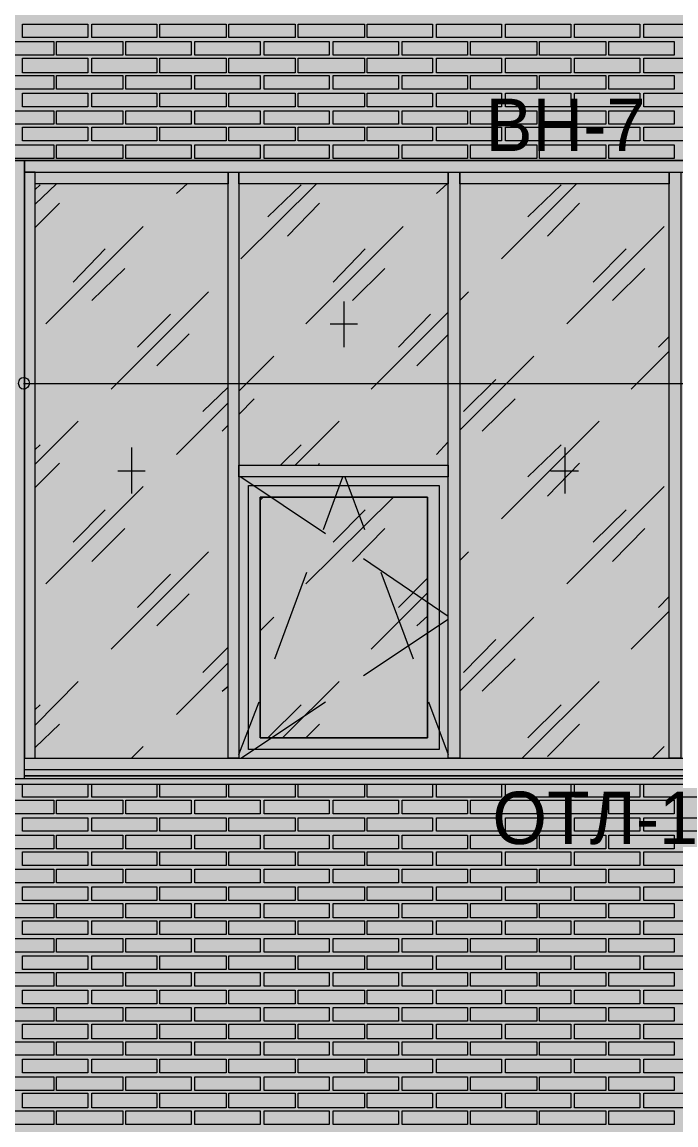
# Model space of a CAD drawing. Header units: millimetres. Extents: x -28928 to 100580, y -22867 to 36490.
# Drawn here: x 35031 to 37872, y 19599 to 24390 of the extents above; entities that cross this region are included whole.
import ezdxf

# ---------------------------------------------------------------- set-up
doc = ezdxf.new("R2010")
doc.units = ezdxf.units.MM
doc.layers.add('PDF _Геометрия', color=7, linetype='Continuous', true_color=0x8f8e8d)
doc.layers.add('PDF _Сплошная заливка', color=7, linetype='Continuous', true_color=0xffffff)
doc.layers.add('PDF _Текст', color=7, linetype='Continuous')

msp = doc.modelspace()

# ---------------------------------------------------------------- hatches: boundary and pattern name
at = {"layer": 'PDF _Сплошная заливка', "true_color": 0xdcd6cf, "transparency": 33554559}
msp.add_hatch(color=254, dxfattribs=at).paths.add_polyline_path([(19133.7, 30089.1), (19133.7, 16343.4), (52641.4, 16343.4), (52641.4, 30089.1)])

# ---------------------------------------------------------------- linework, layer by layer
at = {"layer": 'PDF _Геометрия', "lineweight": 9}
for points in [[(35316.4, 24381.8), (35316.4, 24322.6), (35033, 24322.6), (35033, 24381.8)], [(35616.8, 24381.8), (35616.8, 24322.6), (35333.4, 24322.6), (35333.4, 24381.8)], [(35917.2, 24381.8), (35917.2, 24322.6), (35629.5, 24322.6), (35629.5, 24381.8)], [(36217.6, 24381.8), (36217.6, 24322.6), (35929.9, 24322.6), (35929.9, 24381.8)], [(36518, 24381.8), (36518, 24322.6), (36230.3, 24322.6), (36230.3, 24381.8)], [(36814.1, 24381.8), (36814.1, 24322.6), (36530.7, 24322.6), (36530.7, 24381.8)], [(37114.5, 24381.8), (37114.5, 24322.6), (36831.1, 24322.6), (36831.1, 24381.8)], [(37414.9, 24381.8), (37414.9, 24322.6), (37131.4, 24322.6), (37131.4, 24381.8)], [(37715.3, 24381.8), (37715.3, 24322.6), (37431.8, 24322.6), (37431.8, 24381.8)], [(38015.7, 24381.8), (38015.7, 24322.6), (37732.2, 24322.6), (37732.2, 24381.8)], [(35168.4, 24246.4), (35024.5, 24246.4), (34880.7, 24246.4), (34880.7, 24305.7), (35024.5, 24305.7), (35168.4, 24305.7)], [(35468.7, 24246.4), (35324.9, 24246.4), (35181.1, 24246.4), (35181.1, 24305.7), (35324.9, 24305.7), (35468.7, 24305.7)], [(35764.9, 24246.4), (35625.3, 24246.4), (35481.4, 24246.4), (35481.4, 24305.7), (35625.3, 24305.7), (35764.9, 24305.7)], [(36065.3, 24246.4), (35925.7, 24246.4), (35781.8, 24246.4), (35781.8, 24305.7), (35925.7, 24305.7), (36065.3, 24305.7)], [(36365.7, 24246.4), (36221.8, 24246.4), (36082.2, 24246.4), (36082.2, 24305.7), (36221.8, 24305.7), (36365.7, 24305.7)], [(36666.1, 24246.4), (36522.2, 24246.4), (36382.6, 24246.4), (36382.6, 24305.7), (36522.2, 24305.7), (36666.1, 24305.7)], [(36966.4, 24246.4), (36822.6, 24246.4), (36683, 24246.4), (36683, 24305.7), (36822.6, 24305.7), (36966.4, 24305.7)], [(37266.8, 24246.4), (37123, 24246.4), (36979.1, 24246.4), (36979.1, 24305.7), (37123, 24305.7), (37266.8, 24305.7)], [(37567.2, 24246.4), (37423.4, 24246.4), (37279.5, 24246.4), (37279.5, 24305.7), (37423.4, 24305.7), (37567.2, 24305.7)], [(37863.4, 24246.4), (37723.7, 24246.4), (37579.9, 24246.4), (37579.9, 24305.7), (37723.7, 24305.7), (37863.4, 24305.7)], [(35316.4, 24233.7), (35316.4, 24170.3), (35033, 24170.3), (35033, 24233.7)], [(35616.8, 24233.7), (35616.8, 24170.3), (35333.4, 24170.3), (35333.4, 24233.7)], [(35917.2, 24233.7), (35917.2, 24170.3), (35629.5, 24170.3), (35629.5, 24233.7)], [(36217.6, 24233.7), (36217.6, 24170.3), (35929.9, 24170.3), (35929.9, 24233.7)], [(36518, 24233.7), (36518, 24170.3), (36230.3, 24170.3), (36230.3, 24233.7)], [(36814.1, 24233.7), (36814.1, 24170.3), (36530.7, 24170.3), (36530.7, 24233.7)], [(37114.5, 24233.7), (37114.5, 24170.3), (36831.1, 24170.3), (36831.1, 24233.7)], [(37414.9, 24233.7), (37414.9, 24170.3), (37131.4, 24170.3), (37131.4, 24233.7)], [(37715.3, 24233.7), (37715.3, 24170.3), (37431.8, 24170.3), (37431.8, 24233.7)], [(38015.7, 24233.7), (38015.7, 24170.3), (37732.2, 24170.3), (37732.2, 24233.7)], [(35168.4, 24098.4), (35024.5, 24098.4), (34880.7, 24098.4), (34880.7, 24157.6), (35024.5, 24157.6), (35168.4, 24157.6)], [(35468.7, 24098.4), (35324.9, 24098.4), (35181.1, 24098.4), (35181.1, 24157.6), (35324.9, 24157.6), (35468.7, 24157.6)], [(35764.9, 24098.4), (35625.3, 24098.4), (35481.4, 24098.4), (35481.4, 24157.6), (35625.3, 24157.6), (35764.9, 24157.6)], [(36065.3, 24098.4), (35925.7, 24098.4), (35781.8, 24098.4), (35781.8, 24157.6), (35925.7, 24157.6), (36065.3, 24157.6)], [(36365.7, 24098.4), (36221.8, 24098.4), (36082.2, 24098.4), (36082.2, 24157.6), (36221.8, 24157.6), (36365.7, 24157.6)], [(36666.1, 24098.4), (36522.2, 24098.4), (36382.6, 24098.4), (36382.6, 24157.6), (36522.2, 24157.6), (36666.1, 24157.6)], [(36966.4, 24098.4), (36822.6, 24098.4), (36683, 24098.4), (36683, 24157.6), (36822.6, 24157.6), (36966.4, 24157.6)], [(37266.8, 24098.4), (37123, 24098.4), (36979.1, 24098.4), (36979.1, 24157.6), (37123, 24157.6), (37266.8, 24157.6)], [(37567.2, 24098.4), (37423.4, 24098.4), (37279.5, 24098.4), (37279.5, 24157.6), (37423.4, 24157.6), (37567.2, 24157.6)], [(37863.4, 24098.4), (37723.7, 24098.4), (37579.9, 24098.4), (37579.9, 24157.6), (37723.7, 24157.6), (37863.4, 24157.6)], [(35316.4, 24081.4), (35316.4, 24022.2), (35033, 24022.2), (35033, 24081.4)], [(35616.8, 24081.4), (35616.8, 24022.2), (35333.4, 24022.2), (35333.4, 24081.4)], [(35917.2, 24081.4), (35917.2, 24022.2), (35629.5, 24022.2), (35629.5, 24081.4)], [(36217.6, 24081.4), (36217.6, 24022.2), (35929.9, 24022.2), (35929.9, 24081.4)], [(36518, 24081.4), (36518, 24022.2), (36230.3, 24022.2), (36230.3, 24081.4)], [(36814.1, 24081.4), (36814.1, 24022.2), (36530.7, 24022.2), (36530.7, 24081.4)], [(37114.5, 24081.4), (37114.5, 24022.2), (36831.1, 24022.2), (36831.1, 24081.4)], [(37414.9, 24081.4), (37414.9, 24022.2), (37131.4, 24022.2), (37131.4, 24081.4)], [(37715.3, 24081.4), (37715.3, 24022.2), (37431.8, 24022.2), (37431.8, 24081.4)], [(38015.7, 24081.4), (38015.7, 24022.2), (37732.2, 24022.2), (37732.2, 24081.4)], [(35168.4, 23946), (35024.5, 23946), (34880.7, 23946), (34880.7, 24005.3), (35024.5, 24005.3), (35168.4, 24005.3)], [(35468.7, 23946), (35324.9, 23946), (35181.1, 23946), (35181.1, 24005.3), (35324.9, 24005.3), (35468.7, 24005.3)], [(35764.9, 23946), (35625.3, 23946), (35481.4, 23946), (35481.4, 24005.3), (35625.3, 24005.3), (35764.9, 24005.3)], [(36065.3, 23946), (35925.7, 23946), (35781.8, 23946), (35781.8, 24005.3), (35925.7, 24005.3), (36065.3, 24005.3)], [(36365.7, 23946), (36221.8, 23946), (36082.2, 23946), (36082.2, 24005.3), (36221.8, 24005.3), (36365.7, 24005.3)], [(36666.1, 23946), (36522.2, 23946), (36382.6, 23946), (36382.6, 24005.3), (36522.2, 24005.3), (36666.1, 24005.3)], [(36966.4, 23946), (36822.6, 23946), (36683, 23946), (36683, 24005.3), (36822.6, 24005.3), (36966.4, 24005.3)], [(37266.8, 23946), (37123, 23946), (36979.1, 23946), (36979.1, 24005.3), (37123, 24005.3), (37266.8, 24005.3)], [(37567.2, 23946), (37423.4, 23946), (37279.5, 23946), (37279.5, 24005.3), (37423.4, 24005.3), (37567.2, 24005.3)], [(37863.4, 23946), (37723.7, 23946), (37579.9, 23946), (37579.9, 24005.3), (37723.7, 24005.3), (37863.4, 24005.3)], [(35316.4, 23933.4), (35316.4, 23874.1), (35033, 23874.1), (35033, 23933.4)], [(35616.8, 23933.4), (35616.8, 23874.1), (35333.4, 23874.1), (35333.4, 23933.4)], [(35917.2, 23933.4), (35917.2, 23874.1), (35629.5, 23874.1), (35629.5, 23933.4)], [(36217.6, 23933.4), (36217.6, 23874.1), (35929.9, 23874.1), (35929.9, 23933.4)], [(36518, 23933.4), (36518, 23874.1), (36230.3, 23874.1), (36230.3, 23933.4)], [(36814.1, 23933.4), (36814.1, 23874.1), (36530.7, 23874.1), (36530.7, 23933.4)], [(37114.5, 23933.4), (37114.5, 23874.1), (36831.1, 23874.1), (36831.1, 23933.4)], [(37414.9, 23933.4), (37414.9, 23874.1), (37131.4, 23874.1), (37131.4, 23933.4)], [(37715.3, 23933.4), (37715.3, 23874.1), (37431.8, 23874.1), (37431.8, 23933.4)], [(38015.7, 23933.4), (38015.7, 23874.1), (37732.2, 23874.1), (37732.2, 23933.4)], [(35168.4, 23798), (35024.5, 23798), (34880.7, 23798), (34880.7, 23857.2), (35024.5, 23857.2), (35168.4, 23857.2)], [(35468.7, 23798), (35324.9, 23798), (35181.1, 23798), (35181.1, 23857.2), (35324.9, 23857.2), (35468.7, 23857.2)], [(35764.9, 23798), (35625.3, 23798), (35481.4, 23798), (35481.4, 23857.2), (35625.3, 23857.2), (35764.9, 23857.2)], [(36065.3, 23798), (35925.7, 23798), (35781.8, 23798), (35781.8, 23857.2), (35925.7, 23857.2), (36065.3, 23857.2)], [(36365.7, 23798), (36221.8, 23798), (36082.2, 23798), (36082.2, 23857.2), (36221.8, 23857.2), (36365.7, 23857.2)], [(36666.1, 23798), (36522.2, 23798), (36382.6, 23798), (36382.6, 23857.2), (36522.2, 23857.2), (36666.1, 23857.2)], [(36966.4, 23798), (36822.6, 23798), (36683, 23798), (36683, 23857.2), (36822.6, 23857.2), (36966.4, 23857.2)], [(37266.8, 23798), (37123, 23798), (36979.1, 23798), (36979.1, 23857.2), (37123, 23857.2), (37266.8, 23857.2)], [(37567.2, 23798), (37423.4, 23798), (37279.5, 23798), (37279.5, 23857.2), (37423.4, 23857.2), (37567.2, 23857.2)], [(37863.4, 23798), (37723.7, 23798), (37579.9, 23798), (37579.9, 23857.2), (37723.7, 23857.2), (37863.4, 23857.2)], [(35168.4, 20950.7), (35024.5, 20950.7), (34880.7, 20950.7), (34880.7, 21009.9), (35024.5, 21009.9), (35168.4, 21009.9)], [(35468.7, 20950.7), (35324.9, 20950.7), (35181.1, 20950.7), (35181.1, 21009.9), (35324.9, 21009.9), (35468.7, 21009.9)], [(35764.9, 20950.7), (35625.3, 20950.7), (35481.4, 20950.7), (35481.4, 21009.9), (35625.3, 21009.9), (35764.9, 21009.9)], [(36065.3, 20950.7), (35925.7, 20950.7), (35781.8, 20950.7), (35781.8, 21009.9), (35925.7, 21009.9), (36065.3, 21009.9)], [(36365.7, 20950.7), (36221.8, 20950.7), (36082.2, 20950.7), (36082.2, 21009.9), (36221.8, 21009.9), (36365.7, 21009.9)], [(36666.1, 20950.7), (36522.2, 20950.7), (36382.6, 20950.7), (36382.6, 21009.9), (36522.2, 21009.9), (36666.1, 21009.9)], [(36966.4, 20950.7), (36822.6, 20950.7), (36683, 20950.7), (36683, 21009.9), (36822.6, 21009.9), (36966.4, 21009.9)], [(37266.8, 20950.7), (37123, 20950.7), (36979.1, 20950.7), (36979.1, 21009.9), (37123, 21009.9), (37266.8, 21009.9)], [(37567.2, 20950.7), (37423.4, 20950.7), (37279.5, 20950.7), (37279.5, 21009.9), (37423.4, 21009.9), (37567.2, 21009.9)], [(37863.4, 20950.7), (37723.7, 20950.7), (37579.9, 20950.7), (37579.9, 21009.9), (37723.7, 21009.9), (37863.4, 21009.9)], [(35316.4, 20933.7), (35316.4, 20874.5), (35033, 20874.5), (35033, 20933.7)], [(35616.8, 20933.7), (35616.8, 20874.5), (35333.4, 20874.5), (35333.4, 20933.7)], [(35917.2, 20933.7), (35917.2, 20874.5), (35629.5, 20874.5), (35629.5, 20933.7)], [(36217.6, 20933.7), (36217.6, 20874.5), (35929.9, 20874.5), (35929.9, 20933.7)], [(36518, 20933.7), (36518, 20874.5), (36230.3, 20874.5), (36230.3, 20933.7)], [(36814.1, 20933.7), (36814.1, 20874.5), (36530.7, 20874.5), (36530.7, 20933.7)], [(37114.5, 20933.7), (37114.5, 20874.5), (36831.1, 20874.5), (36831.1, 20933.7)], [(37414.9, 20933.7), (37414.9, 20874.5), (37131.4, 20874.5), (37131.4, 20933.7)], [(37715.3, 20933.7), (37715.3, 20874.5), (37431.8, 20874.5), (37431.8, 20933.7)], [(38015.7, 20933.7), (38015.7, 20874.5), (37732.2, 20874.5), (37732.2, 20933.7)], [(35168.4, 20798.4), (35024.5, 20798.4), (34880.7, 20798.4), (34880.7, 20857.6), (35024.5, 20857.6), (35168.4, 20857.6)], [(35468.7, 20798.4), (35324.9, 20798.4), (35181.1, 20798.4), (35181.1, 20857.6), (35324.9, 20857.6), (35468.7, 20857.6)], [(35764.9, 20798.4), (35625.3, 20798.4), (35481.4, 20798.4), (35481.4, 20857.6), (35625.3, 20857.6), (35764.9, 20857.6)], [(36065.3, 20798.4), (35925.7, 20798.4), (35781.8, 20798.4), (35781.8, 20857.6), (35925.7, 20857.6), (36065.3, 20857.6)], [(36365.7, 20798.4), (36221.8, 20798.4), (36082.2, 20798.4), (36082.2, 20857.6), (36221.8, 20857.6), (36365.7, 20857.6)], [(36666.1, 20798.4), (36522.2, 20798.4), (36382.6, 20798.4), (36382.6, 20857.6), (36522.2, 20857.6), (36666.1, 20857.6)], [(36966.4, 20798.4), (36822.6, 20798.4), (36683, 20798.4), (36683, 20857.6), (36822.6, 20857.6), (36966.4, 20857.6)], [(37266.8, 20798.4), (37123, 20798.4), (36979.1, 20798.4), (36979.1, 20857.6), (37123, 20857.6), (37266.8, 20857.6)], [(37567.2, 20798.4), (37423.4, 20798.4), (37279.5, 20798.4), (37279.5, 20857.6), (37423.4, 20857.6), (37567.2, 20857.6)], [(37863.4, 20798.4), (37723.7, 20798.4), (37579.9, 20798.4), (37579.9, 20857.6), (37723.7, 20857.6), (37863.4, 20857.6)], [(35316.4, 20785.7), (35316.4, 20726.4), (35033, 20726.4), (35033, 20785.7)], [(35616.8, 20785.7), (35616.8, 20726.4), (35333.4, 20726.4), (35333.4, 20785.7)], [(35917.2, 20785.7), (35917.2, 20726.4), (35629.5, 20726.4), (35629.5, 20785.7)], [(36217.6, 20785.7), (36217.6, 20726.4), (35929.9, 20726.4), (35929.9, 20785.7)], [(36518, 20785.7), (36518, 20726.4), (36230.3, 20726.4), (36230.3, 20785.7)], [(36814.1, 20785.7), (36814.1, 20726.4), (36530.7, 20726.4), (36530.7, 20785.7)], [(37114.5, 20785.7), (37114.5, 20726.4), (36831.1, 20726.4), (36831.1, 20785.7)], [(37414.9, 20785.7), (37414.9, 20726.4), (37131.4, 20726.4), (37131.4, 20785.7)], [(37715.3, 20785.7), (37715.3, 20726.4), (37431.8, 20726.4), (37431.8, 20785.7)], [(38015.7, 20785.7), (38015.7, 20726.4), (37732.2, 20726.4), (37732.2, 20785.7)], [(35168.4, 20650.3), (35024.5, 20650.3), (34880.7, 20650.3), (34880.7, 20709.5), (35024.5, 20709.5), (35168.4, 20709.5)], [(35468.7, 20650.3), (35324.9, 20650.3), (35181.1, 20650.3), (35181.1, 20709.5), (35324.9, 20709.5), (35468.7, 20709.5)], [(35764.9, 20650.3), (35625.3, 20650.3), (35481.4, 20650.3), (35481.4, 20709.5), (35625.3, 20709.5), (35764.9, 20709.5)], [(36065.3, 20650.3), (35925.7, 20650.3), (35781.8, 20650.3), (35781.8, 20709.5), (35925.7, 20709.5), (36065.3, 20709.5)], [(36365.7, 20650.3), (36221.8, 20650.3), (36082.2, 20650.3), (36082.2, 20709.5), (36221.8, 20709.5), (36365.7, 20709.5)], [(36666.1, 20650.3), (36522.2, 20650.3), (36382.6, 20650.3), (36382.6, 20709.5), (36522.2, 20709.5), (36666.1, 20709.5)], [(36966.4, 20650.3), (36822.6, 20650.3), (36683, 20650.3), (36683, 20709.5), (36822.6, 20709.5), (36966.4, 20709.5)], [(37266.8, 20650.3), (37123, 20650.3), (36979.1, 20650.3), (36979.1, 20709.5), (37123, 20709.5), (37266.8, 20709.5)], [(37567.2, 20650.3), (37423.4, 20650.3), (37279.5, 20650.3), (37279.5, 20709.5), (37423.4, 20709.5), (37567.2, 20709.5)], [(37863.4, 20650.3), (37723.7, 20650.3), (37579.9, 20650.3), (37579.9, 20709.5), (37723.7, 20709.5), (37863.4, 20709.5)], [(35316.4, 20633.4), (35316.4, 20574.1), (35033, 20574.1), (35033, 20633.4)], [(35616.8, 20633.4), (35616.8, 20574.1), (35333.4, 20574.1), (35333.4, 20633.4)], [(35917.2, 20633.4), (35917.2, 20574.1), (35629.5, 20574.1), (35629.5, 20633.4)], [(36217.6, 20633.4), (36217.6, 20574.1), (35929.9, 20574.1), (35929.9, 20633.4)], [(36518, 20633.4), (36518, 20574.1), (36230.3, 20574.1), (36230.3, 20633.4)], [(36814.1, 20633.4), (36814.1, 20574.1), (36530.7, 20574.1), (36530.7, 20633.4)], [(37114.5, 20633.4), (37114.5, 20574.1), (36831.1, 20574.1), (36831.1, 20633.4)], [(37414.9, 20633.4), (37414.9, 20574.1), (37131.4, 20574.1), (37131.4, 20633.4)], [(37715.3, 20633.4), (37715.3, 20574.1), (37431.8, 20574.1), (37431.8, 20633.4)], [(38015.7, 20633.4), (38015.7, 20574.1), (37732.2, 20574.1), (37732.2, 20633.4)], [(35168.4, 20498), (35024.5, 20498), (34880.7, 20498), (34880.7, 20561.4), (35024.5, 20561.4), (35168.4, 20561.4)], [(35468.7, 20498), (35324.9, 20498), (35181.1, 20498), (35181.1, 20561.4), (35324.9, 20561.4), (35468.7, 20561.4)], [(35764.9, 20498), (35625.3, 20498), (35481.4, 20498), (35481.4, 20561.4), (35625.3, 20561.4), (35764.9, 20561.4)], [(36065.3, 20498), (35925.7, 20498), (35781.8, 20498), (35781.8, 20561.4), (35925.7, 20561.4), (36065.3, 20561.4)], [(36365.7, 20498), (36221.8, 20498), (36082.2, 20498), (36082.2, 20561.4), (36221.8, 20561.4), (36365.7, 20561.4)], [(36666.1, 20498), (36522.2, 20498), (36382.6, 20498), (36382.6, 20561.4), (36522.2, 20561.4), (36666.1, 20561.4)], [(36966.4, 20498), (36822.6, 20498), (36683, 20498), (36683, 20561.4), (36822.6, 20561.4), (36966.4, 20561.4)], [(37266.8, 20498), (37123, 20498), (36979.1, 20498), (36979.1, 20561.4), (37123, 20561.4), (37266.8, 20561.4)], [(37567.2, 20498), (37423.4, 20498), (37279.5, 20498), (37279.5, 20561.4), (37423.4, 20561.4), (37567.2, 20561.4)], [(37863.4, 20498), (37723.7, 20498), (37579.9, 20498), (37579.9, 20561.4), (37723.7, 20561.4), (37863.4, 20561.4)], [(35316.4, 20485.3), (35316.4, 20426), (35033, 20426), (35033, 20485.3)], [(35616.8, 20485.3), (35616.8, 20426), (35333.4, 20426), (35333.4, 20485.3)], [(35917.2, 20485.3), (35917.2, 20426), (35629.5, 20426), (35629.5, 20485.3)], [(36217.6, 20485.3), (36217.6, 20426), (35929.9, 20426), (35929.9, 20485.3)], [(36518, 20485.3), (36518, 20426), (36230.3, 20426), (36230.3, 20485.3)], [(36814.1, 20485.3), (36814.1, 20426), (36530.7, 20426), (36530.7, 20485.3)], [(37114.5, 20485.3), (37114.5, 20426), (36831.1, 20426), (36831.1, 20485.3)], [(37414.9, 20485.3), (37414.9, 20426), (37131.4, 20426), (37131.4, 20485.3)], [(37715.3, 20485.3), (37715.3, 20426), (37431.8, 20426), (37431.8, 20485.3)], [(38015.7, 20485.3), (38015.7, 20426), (37732.2, 20426), (37732.2, 20485.3)], [(35168.4, 20349.9), (35024.5, 20349.9), (34880.7, 20349.9), (34880.7, 20409.1), (35024.5, 20409.1), (35168.4, 20409.1)], [(35468.7, 20349.9), (35324.9, 20349.9), (35181.1, 20349.9), (35181.1, 20409.1), (35324.9, 20409.1), (35468.7, 20409.1)], [(35764.9, 20349.9), (35625.3, 20349.9), (35481.4, 20349.9), (35481.4, 20409.1), (35625.3, 20409.1), (35764.9, 20409.1)], [(36065.3, 20349.9), (35925.7, 20349.9), (35781.8, 20349.9), (35781.8, 20409.1), (35925.7, 20409.1), (36065.3, 20409.1)], [(36365.7, 20349.9), (36221.8, 20349.9), (36082.2, 20349.9), (36082.2, 20409.1), (36221.8, 20409.1), (36365.7, 20409.1)], [(36666.1, 20349.9), (36522.2, 20349.9), (36382.6, 20349.9), (36382.6, 20409.1), (36522.2, 20409.1), (36666.1, 20409.1)], [(36966.4, 20349.9), (36822.6, 20349.9), (36683, 20349.9), (36683, 20409.1), (36822.6, 20409.1), (36966.4, 20409.1)], [(37266.8, 20349.9), (37123, 20349.9), (36979.1, 20349.9), (36979.1, 20409.1), (37123, 20409.1), (37266.8, 20409.1)], [(37567.2, 20349.9), (37423.4, 20349.9), (37279.5, 20349.9), (37279.5, 20409.1), (37423.4, 20409.1), (37567.2, 20409.1)], [(37863.4, 20349.9), (37723.7, 20349.9), (37579.9, 20349.9), (37579.9, 20409.1), (37723.7, 20409.1), (37863.4, 20409.1)], [(35316.4, 20333), (35316.4, 20273.7), (35033, 20273.7), (35033, 20333)], [(35616.8, 20333), (35616.8, 20273.7), (35333.4, 20273.7), (35333.4, 20333)], [(35917.2, 20333), (35917.2, 20273.7), (35629.5, 20273.7), (35629.5, 20333)], [(36217.6, 20333), (36217.6, 20273.7), (35929.9, 20273.7), (35929.9, 20333)], [(36518, 20333), (36518, 20273.7), (36230.3, 20273.7), (36230.3, 20333)], [(36814.1, 20333), (36814.1, 20273.7), (36530.7, 20273.7), (36530.7, 20333)], [(37114.5, 20333), (37114.5, 20273.7), (36831.1, 20273.7), (36831.1, 20333)], [(37414.9, 20333), (37414.9, 20273.7), (37131.4, 20273.7), (37131.4, 20333)], [(37715.3, 20333), (37715.3, 20273.7), (37431.8, 20273.7), (37431.8, 20333)], [(38015.7, 20333), (38015.7, 20273.7), (37732.2, 20273.7), (37732.2, 20333)], [(35168.4, 20201.8), (35024.5, 20201.8), (34880.7, 20201.8), (34880.7, 20261), (35024.5, 20261), (35168.4, 20261)], [(35468.7, 20201.8), (35324.9, 20201.8), (35181.1, 20201.8), (35181.1, 20261), (35324.9, 20261), (35468.7, 20261)], [(35764.9, 20201.8), (35625.3, 20201.8), (35481.4, 20201.8), (35481.4, 20261), (35625.3, 20261), (35764.9, 20261)], [(36065.3, 20201.8), (35925.7, 20201.8), (35781.8, 20201.8), (35781.8, 20261), (35925.7, 20261), (36065.3, 20261)], [(36365.7, 20201.8), (36221.8, 20201.8), (36082.2, 20201.8), (36082.2, 20261), (36221.8, 20261), (36365.7, 20261)], [(36666.1, 20201.8), (36522.2, 20201.8), (36382.6, 20201.8), (36382.6, 20261), (36522.2, 20261), (36666.1, 20261)], [(36966.4, 20201.8), (36822.6, 20201.8), (36683, 20201.8), (36683, 20261), (36822.6, 20261), (36966.4, 20261)], [(37266.8, 20201.8), (37123, 20201.8), (36979.1, 20201.8), (36979.1, 20261), (37123, 20261), (37266.8, 20261)], [(37567.2, 20201.8), (37423.4, 20201.8), (37279.5, 20201.8), (37279.5, 20261), (37423.4, 20261), (37567.2, 20261)], [(37863.4, 20201.8), (37723.7, 20201.8), (37579.9, 20201.8), (37579.9, 20261), (37723.7, 20261), (37863.4, 20261)], [(35316.4, 20184.9), (35316.4, 20125.7), (35033, 20125.7), (35033, 20184.9)], [(35616.8, 20184.9), (35616.8, 20125.7), (35333.4, 20125.7), (35333.4, 20184.9)], [(35917.2, 20184.9), (35917.2, 20125.7), (35629.5, 20125.7), (35629.5, 20184.9)], [(36217.6, 20184.9), (36217.6, 20125.7), (35929.9, 20125.7), (35929.9, 20184.9)], [(36518, 20184.9), (36518, 20125.7), (36230.3, 20125.7), (36230.3, 20184.9)], [(36814.1, 20184.9), (36814.1, 20125.7), (36530.7, 20125.7), (36530.7, 20184.9)], [(37114.5, 20184.9), (37114.5, 20125.7), (36831.1, 20125.7), (36831.1, 20184.9)], [(37414.9, 20184.9), (37414.9, 20125.7), (37131.4, 20125.7), (37131.4, 20184.9)], [(37715.3, 20184.9), (37715.3, 20125.7), (37431.8, 20125.7), (37431.8, 20184.9)], [(38015.7, 20184.9), (38015.7, 20125.7), (37732.2, 20125.7), (37732.2, 20184.9)], [(35168.4, 20049.5), (35024.5, 20049.5), (34880.7, 20049.5), (34880.7, 20108.7), (35024.5, 20108.7), (35168.4, 20108.7)], [(35468.7, 20049.5), (35324.9, 20049.5), (35181.1, 20049.5), (35181.1, 20108.7), (35324.9, 20108.7), (35468.7, 20108.7)], [(35764.9, 20049.5), (35625.3, 20049.5), (35481.4, 20049.5), (35481.4, 20108.7), (35625.3, 20108.7), (35764.9, 20108.7)], [(36065.3, 20049.5), (35925.7, 20049.5), (35781.8, 20049.5), (35781.8, 20108.7), (35925.7, 20108.7), (36065.3, 20108.7)], [(36365.7, 20049.5), (36221.8, 20049.5), (36082.2, 20049.5), (36082.2, 20108.7), (36221.8, 20108.7), (36365.7, 20108.7)], [(36666.1, 20049.5), (36522.2, 20049.5), (36382.6, 20049.5), (36382.6, 20108.7), (36522.2, 20108.7), (36666.1, 20108.7)], [(36966.4, 20049.5), (36822.6, 20049.5), (36683, 20049.5), (36683, 20108.7), (36822.6, 20108.7), (36966.4, 20108.7)], [(37266.8, 20049.5), (37123, 20049.5), (36979.1, 20049.5), (36979.1, 20108.7), (37123, 20108.7), (37266.8, 20108.7)], [(37567.2, 20049.5), (37423.4, 20049.5), (37279.5, 20049.5), (37279.5, 20108.7), (37423.4, 20108.7), (37567.2, 20108.7)], [(37863.4, 20049.5), (37723.7, 20049.5), (37579.9, 20049.5), (37579.9, 20108.7), (37723.7, 20108.7), (37863.4, 20108.7)], [(35316.4, 20036.8), (35316.4, 19973.4), (35033, 19973.4), (35033, 20036.8)], [(35616.8, 20036.8), (35616.8, 19973.4), (35333.4, 19973.4), (35333.4, 20036.8)], [(35917.2, 20036.8), (35917.2, 19973.4), (35629.5, 19973.4), (35629.5, 20036.8)], [(36217.6, 20036.8), (36217.6, 19973.4), (35929.9, 19973.4), (35929.9, 20036.8)], [(36518, 20036.8), (36518, 19973.4), (36230.3, 19973.4), (36230.3, 20036.8)], [(36814.1, 20036.8), (36814.1, 19973.4), (36530.7, 19973.4), (36530.7, 20036.8)], [(37114.5, 20036.8), (37114.5, 19973.4), (36831.1, 19973.4), (36831.1, 20036.8)], [(37414.9, 20036.8), (37414.9, 19973.4), (37131.4, 19973.4), (37131.4, 20036.8)], [(37715.3, 20036.8), (37715.3, 19973.4), (37431.8, 19973.4), (37431.8, 20036.8)], [(38015.7, 20036.8), (38015.7, 19973.4), (37732.2, 19973.4), (37732.2, 20036.8)], [(35168.4, 19901.4), (35024.5, 19901.4), (34880.7, 19901.4), (34880.7, 19960.7), (35024.5, 19960.7), (35168.4, 19960.7)], [(35468.7, 19901.4), (35324.9, 19901.4), (35181.1, 19901.4), (35181.1, 19960.7), (35324.9, 19960.7), (35468.7, 19960.7)], [(35764.9, 19901.4), (35625.3, 19901.4), (35481.4, 19901.4), (35481.4, 19960.7), (35625.3, 19960.7), (35764.9, 19960.7)], [(36065.3, 19901.4), (35925.7, 19901.4), (35781.8, 19901.4), (35781.8, 19960.7), (35925.7, 19960.7), (36065.3, 19960.7)], [(36365.7, 19901.4), (36221.8, 19901.4), (36082.2, 19901.4), (36082.2, 19960.7), (36221.8, 19960.7), (36365.7, 19960.7)], [(36666.1, 19901.4), (36522.2, 19901.4), (36382.6, 19901.4), (36382.6, 19960.7), (36522.2, 19960.7), (36666.1, 19960.7)], [(36966.4, 19901.4), (36822.6, 19901.4), (36683, 19901.4), (36683, 19960.7), (36822.6, 19960.7), (36966.4, 19960.7)], [(37266.8, 19901.4), (37123, 19901.4), (36979.1, 19901.4), (36979.1, 19960.7), (37123, 19960.7), (37266.8, 19960.7)], [(37567.2, 19901.4), (37423.4, 19901.4), (37279.5, 19901.4), (37279.5, 19960.7), (37423.4, 19960.7), (37567.2, 19960.7)], [(37863.4, 19901.4), (37723.7, 19901.4), (37579.9, 19901.4), (37579.9, 19960.7), (37723.7, 19960.7), (37863.4, 19960.7)], [(35316.4, 19884.5), (35316.4, 19825.3), (35033, 19825.3), (35033, 19884.5)], [(35616.8, 19884.5), (35616.8, 19825.3), (35333.4, 19825.3), (35333.4, 19884.5)], [(35917.2, 19884.5), (35917.2, 19825.3), (35629.5, 19825.3), (35629.5, 19884.5)], [(36217.6, 19884.5), (36217.6, 19825.3), (35929.9, 19825.3), (35929.9, 19884.5)], [(36518, 19884.5), (36518, 19825.3), (36230.3, 19825.3), (36230.3, 19884.5)], [(36814.1, 19884.5), (36814.1, 19825.3), (36530.7, 19825.3), (36530.7, 19884.5)], [(37114.5, 19884.5), (37114.5, 19825.3), (36831.1, 19825.3), (36831.1, 19884.5)], [(37414.9, 19884.5), (37414.9, 19825.3), (37131.4, 19825.3), (37131.4, 19884.5)], [(37715.3, 19884.5), (37715.3, 19825.3), (37431.8, 19825.3), (37431.8, 19884.5)], [(38015.7, 19884.5), (38015.7, 19825.3), (37732.2, 19825.3), (37732.2, 19884.5)], [(35168.4, 19749.1), (35024.5, 19749.1), (34880.7, 19749.1), (34880.7, 19808.4), (35024.5, 19808.4), (35168.4, 19808.4)], [(35468.7, 19749.1), (35324.9, 19749.1), (35181.1, 19749.1), (35181.1, 19808.4), (35324.9, 19808.4), (35468.7, 19808.4)], [(35764.9, 19749.1), (35625.3, 19749.1), (35481.4, 19749.1), (35481.4, 19808.4), (35625.3, 19808.4), (35764.9, 19808.4)], [(36065.3, 19749.1), (35925.7, 19749.1), (35781.8, 19749.1), (35781.8, 19808.4), (35925.7, 19808.4), (36065.3, 19808.4)], [(36365.7, 19749.1), (36221.8, 19749.1), (36082.2, 19749.1), (36082.2, 19808.4), (36221.8, 19808.4), (36365.7, 19808.4)], [(36666.1, 19749.1), (36522.2, 19749.1), (36382.6, 19749.1), (36382.6, 19808.4), (36522.2, 19808.4), (36666.1, 19808.4)], [(36966.4, 19749.1), (36822.6, 19749.1), (36683, 19749.1), (36683, 19808.4), (36822.6, 19808.4), (36966.4, 19808.4)], [(37266.8, 19749.1), (37123, 19749.1), (36979.1, 19749.1), (36979.1, 19808.4), (37123, 19808.4), (37266.8, 19808.4)], [(37567.2, 19749.1), (37423.4, 19749.1), (37279.5, 19749.1), (37279.5, 19808.4), (37423.4, 19808.4), (37567.2, 19808.4)], [(37863.4, 19749.1), (37723.7, 19749.1), (37579.9, 19749.1), (37579.9, 19808.4), (37723.7, 19808.4), (37863.4, 19808.4)], [(35316.4, 19736.4), (35316.4, 19673), (35033, 19673), (35033, 19736.4)], [(35616.8, 19736.4), (35616.8, 19673), (35333.4, 19673), (35333.4, 19736.4)], [(35917.2, 19736.4), (35917.2, 19673), (35629.5, 19673), (35629.5, 19736.4)], [(36217.6, 19736.4), (36217.6, 19673), (35929.9, 19673), (35929.9, 19736.4)], [(36518, 19736.4), (36518, 19673), (36230.3, 19673), (36230.3, 19736.4)], [(36814.1, 19736.4), (36814.1, 19673), (36530.7, 19673), (36530.7, 19736.4)], [(37114.5, 19736.4), (37114.5, 19673), (36831.1, 19673), (36831.1, 19736.4)], [(37414.9, 19736.4), (37414.9, 19673), (37131.4, 19673), (37131.4, 19736.4)], [(37715.3, 19736.4), (37715.3, 19673), (37431.8, 19673), (37431.8, 19736.4)], [(38015.7, 19736.4), (38015.7, 19673), (37732.2, 19673), (37732.2, 19736.4)], [(35168.4, 19601), (35024.5, 19601), (34880.7, 19601), (34880.7, 19660.3), (35024.5, 19660.3), (35168.4, 19660.3)], [(35468.7, 19601), (35324.9, 19601), (35181.1, 19601), (35181.1, 19660.3), (35324.9, 19660.3), (35468.7, 19660.3)], [(35764.9, 19601), (35625.3, 19601), (35481.4, 19601), (35481.4, 19660.3), (35625.3, 19660.3), (35764.9, 19660.3)], [(36065.3, 19601), (35925.7, 19601), (35781.8, 19601), (35781.8, 19660.3), (35925.7, 19660.3), (36065.3, 19660.3)], [(36365.7, 19601), (36221.8, 19601), (36082.2, 19601), (36082.2, 19660.3), (36221.8, 19660.3), (36365.7, 19660.3)], [(36666.1, 19601), (36522.2, 19601), (36382.6, 19601), (36382.6, 19660.3), (36522.2, 19660.3), (36666.1, 19660.3)], [(36966.4, 19601), (36822.6, 19601), (36683, 19601), (36683, 19660.3), (36822.6, 19660.3), (36966.4, 19660.3)], [(37266.8, 19601), (37123, 19601), (36979.1, 19601), (36979.1, 19660.3), (37123, 19660.3), (37266.8, 19660.3)], [(37567.2, 19601), (37423.4, 19601), (37279.5, 19601), (37279.5, 19660.3), (37423.4, 19660.3), (37567.2, 19660.3)], [(37863.4, 19601), (37723.7, 19601), (37579.9, 19601), (37579.9, 19660.3), (37723.7, 19660.3), (37863.4, 19660.3)]]:
    msp.add_lwpolyline(points, close=True, dxfattribs=at)
at = {"layer": 'PDF _Геометрия', "color": 7, "lineweight": 9}
for points in [[(38828, 23789.5), (37867.6, 23789.5), (36907.2, 23789.5), (35946.8, 23789.5), (35062.6, 23789.5), (35041.4, 23789.5), (34990.7, 23789.5)], [(34990.7, 23789.5), (39788.4, 23789.5), (39788.4, 21090.3), (39788.4, 21166.4), (39788.4, 22439.9), (39788.4, 23713.4), (39788.4, 23789.5), (39737.6, 23789.5), (39737.6, 23713.4), (39737.6, 22439.9), (39737.6, 23738.7), (39686.8, 23738.7), (39686.8, 22439.9), (39686.8, 21191.8), (39737.6, 21191.8), (39737.6, 22439.9), (39737.6, 21166.4), (39737.6, 21103)], [(35041.4, 21103), (35041.4, 21166.4), (35041.4, 22439.9), (35041.4, 23713.4), (35041.4, 23789.5), (35041.4, 23738.7), (35041.4, 22439.9), (35041.4, 21191.8), (35088, 21191.8), (35088, 22439.9), (35088, 23738.7), (35041.4, 23738.7), (35062.6, 23738.7), (35946.8, 23738.7), (36907.2, 23738.7), (37867.6, 23738.7), (38828, 23738.7)], [(35088, 23599.1), (35181.1, 23688)], [(35088, 23662.6), (35109.1, 23683.7)], [(35701.4, 23645.7), (35748, 23688)], [(35980.7, 23362.2), (36310.7, 23688)], [(36099.1, 23544.1), (36243, 23683.7)], [(36831.1, 23645.7), (36877.6, 23688)], [(37114.5, 23362.2), (37440.3, 23688)], [(37228.7, 23544.1), (37372.6, 23683.7)], [(35088, 23497.6), (35193.7, 23603.4)], [(36183.7, 23459.5), (36323.4, 23603.4)], [(37313.4, 23459.5), (37453, 23603.4)], [(35134.5, 23078.7), (35557.6, 23501.8)], [(36264.1, 23078.7), (36687.2, 23501.8)], [(37398, 23078.7), (37821.1, 23501.8)], [(35253, 23260.7), (35392.6, 23404.5)], [(36382.6, 23260.7), (36522.2, 23404.5)], [(37512.2, 23260.7), (37656.1, 23404.5)], [(35333.4, 23180.3), (35477.2, 23319.9)], [(36467.2, 23180.3), (36606.8, 23319.9)], [(37596.8, 23180.3), (37736.4, 23319.9)], [(35418, 22795.3), (35841.1, 23218.4)], [(36932.6, 23180.3), (36970.7, 23218.4)], [(36429.1, 23176), (36429.1, 22977.2)], [(35532.2, 22977.2), (35676.1, 23121)], [(36547.6, 22795.3), (36881.8, 23129.5)], [(36666.1, 22977.2), (36805.7, 23121)], [(36369.9, 23078.7), (36488.4, 23078.7)], [(35616.8, 22896.8), (35756.4, 23036.4)], [(36746.4, 22896.8), (36881.8, 23032.2)], [(37795.7, 22977.2), (37842.2, 23023.7)], [(37677.2, 22795.3), (37842.2, 22960.3)], [(35972.2, 22786.8), (36124.5, 22939.1)], [(36932.6, 22617.6), (37254.1, 22939.1)], [(35037.2, 22820.7), (39906.8, 22820.7)], [(36949.5, 22698), (37089.1, 22837.6)], [(35815.7, 22698), (35925.7, 22803.7)], [(35701.4, 22511.8), (35925.7, 22736)], [(35972.2, 22685.3), (36039.9, 22753)], [(37029.9, 22613.4), (37173.7, 22753)], [(35088, 22469.5), (35274.1, 22655.7)], [(35900.3, 22613.4), (35925.7, 22638.7)], [(36217.6, 22465.3), (36408, 22655.7)], [(37114.5, 22232.6), (37537.6, 22655.7)], [(35088, 22533), (35109.1, 22554.1)], [(35506.8, 22541.4), (35506.8, 22342.6)], [(36154.1, 22465.3), (36243, 22554.1)], [(36831.1, 22511.8), (36881.8, 22566.8)], [(37228.7, 22414.5), (37372.6, 22554.1)], [(37389.5, 22541.4), (37389.5, 22342.6)], [(35088, 22368), (35193.7, 22473.7)], [(36319.1, 22465.3), (36323.4, 22473.7)], [(37313.4, 22329.9), (37453, 22473.7)], [(35447.6, 22439.9), (35566.1, 22439.9)], [(37326.1, 22439.9), (37448.7, 22439.9)], [(35980.7, 22414.5), (36348.7, 22169.1)], [(36340.3, 22186), (36424.9, 22414.5)], [(36433.4, 22414.5), (36518, 22186)], [(35134.5, 21949.1), (35557.6, 22372.2)], [(37398, 21949.1), (37821.1, 22372.2)], [(36065.3, 22313), (36078, 22325.7)], [(36264.1, 21949.1), (36644.9, 22325.7)], [(35253, 22131), (35392.6, 22270.7)], [(36382.6, 22131), (36522.2, 22270.7)], [(37512.2, 22131), (37656.1, 22270.7)], [(35333.4, 22046.4), (35477.2, 22190.3)], [(36467.2, 22046.4), (36606.8, 22190.3)], [(37596.8, 22046.4), (37736.4, 22190.3)], [(35418, 21665.7), (35841.1, 22088.7)], [(36932.6, 22050.7), (36970.7, 22088.7)], [(36513.7, 22059.1), (36881.8, 21809.5)], [(36128.7, 21623.4), (36268.4, 21999.9)], [(36589.9, 21999.9), (36729.5, 21623.4)], [(35532.2, 21847.6), (35676.1, 21991.4)], [(36666.1, 21847.6), (36793, 21974.5)], [(35616.8, 21767.2), (35756.4, 21906.8)], [(36547.6, 21665.7), (36793, 21911)], [(37795.7, 21847.6), (37842.2, 21894.1)], [(36065.3, 21746), (36124.5, 21805.3)], [(36746.4, 21767.2), (36793, 21809.5)], [(36932.6, 21483.7), (37254.1, 21805.3)], [(37677.2, 21665.7), (37842.2, 21830.7)], [(36513.7, 21551.4), (36881.8, 21796.8)], [(36949.5, 21564.1), (37089.1, 21708)], [(35815.7, 21564.1), (35925.7, 21674.1)], [(37029.9, 21483.7), (37173.7, 21623.4)], [(35701.4, 21382.2), (35925.7, 21606.4)], [(35088, 21335.7), (35274.1, 21526)], [(36162.6, 21280.7), (36408, 21526)], [(37203.4, 21191.8), (37537.6, 21526)], [(35900.3, 21483.7), (35925.7, 21504.9)], [(35088, 21403.4), (35109.1, 21424.5)], [(35972.2, 21208.7), (36061.1, 21437.2)], [(35980.7, 21191.8), (36348.7, 21437.2)], [(36099.1, 21280.7), (36243, 21424.5)], [(36797.2, 21437.2), (36881.8, 21208.7)], [(37228.7, 21280.7), (37372.6, 21424.5)], [(35088, 21238.4), (35193.7, 21339.9)], [(36264.1, 21280.7), (36323.4, 21339.9)], [(37313.4, 21200.3), (37453, 21339.9)], [(35506.8, 21191.8), (35557.6, 21242.6)], [(37770.3, 21191.8), (37821.1, 21242.6)], [(39712.2, 21141), (38828, 21141), (37867.6, 21141), (36907.2, 21141), (35946.8, 21141), (35062.6, 21141), (35041.4, 21141), (35041.4, 21191.8), (35062.6, 21191.8), (35946.8, 21191.8), (36907.2, 21191.8), (37867.6, 21191.8), (38828, 21191.8), (39712.2, 21191.8)], [(39737.6, 21141), (35041.4, 21141)], [(39788.4, 21107.2), (39788.4, 21103), (34990.7, 21103), (34990.7, 21107.2)], [(39788.4, 21103), (39788.4, 21077.6), (34990.7, 21077.6), (34990.7, 21103)], [(39737.6, 21115.7), (35041.4, 21115.7), (39737.6, 21115.7)], [(39737.6, 21115.7), (35041.4, 21115.7)]]:
    msp.add_lwpolyline(points, dxfattribs=at)
for points in [[(35925.7, 23688), (35088, 23688), (35088, 23738.7), (35925.7, 23738.7)], [(35925.7, 22439.9), (35925.7, 23738.7), (35972.2, 23738.7), (35972.2, 22439.9), (35972.2, 21191.8), (35925.7, 21191.8)], [(36881.8, 23688), (35972.2, 23688), (35972.2, 23738.7), (36881.8, 23738.7)], [(36881.8, 22439.9), (36881.8, 23738.7), (36932.6, 23738.7), (36932.6, 22439.9), (36932.6, 21191.8), (36881.8, 21191.8)], [(37842.2, 23688), (36932.6, 23688), (36932.6, 23738.7), (37842.2, 23738.7)], [(37842.2, 22439.9), (37842.2, 23738.7), (37893, 23738.7), (37893, 22439.9), (37893, 21191.8), (37842.2, 21191.8)], [(36881.8, 22414.5), (35972.2, 22414.5), (35972.2, 22465.3), (36881.8, 22465.3)], [(36014.5, 22376.4), (36843.7, 22376.4), (36843.7, 21229.9), (36014.5, 21229.9)], [(36843.7, 22376.4), (36843.7, 21229.9), (36014.5, 21229.9), (36014.5, 22376.4)], [(36793, 22325.7), (36065.3, 22325.7), (36065.3, 21280.7), (36793, 21280.7)], [(36065.3, 21280.7), (36065.3, 22325.7), (36793, 22325.7), (36793, 21280.7)]]:
    msp.add_lwpolyline(points, close=True, dxfattribs=at)
at = {"layer": 'PDF _Геометрия', "lineweight": 9}
for points in [[(35316.4, 21077.6), (35316.4, 21022.6), (35033, 21022.6), (35033, 21077.6)], [(35616.8, 21077.6), (35616.8, 21022.6), (35333.4, 21022.6), (35333.4, 21077.6)], [(35917.2, 21077.6), (35917.2, 21022.6), (35629.5, 21022.6), (35629.5, 21077.6)], [(36217.6, 21077.6), (36217.6, 21022.6), (35929.9, 21022.6), (35929.9, 21077.6)], [(36518, 21077.6), (36518, 21022.6), (36230.3, 21022.6), (36230.3, 21077.6)], [(36814.1, 21077.6), (36814.1, 21022.6), (36530.7, 21022.6), (36530.7, 21077.6)], [(37114.5, 21077.6), (37114.5, 21022.6), (36831.1, 21022.6), (36831.1, 21077.6)], [(37414.9, 21077.6), (37414.9, 21022.6), (37131.4, 21022.6), (37131.4, 21077.6)], [(37715.3, 21077.6), (37715.3, 21022.6), (37431.8, 21022.6), (37431.8, 21077.6)], [(38015.7, 21077.6), (38015.7, 21022.6), (37732.2, 21022.6), (37732.2, 21077.6)]]:
    msp.add_lwpolyline(points, dxfattribs=at)
at = {"layer": 'PDF _Геометрия', "color": 7, "lineweight": 9}
for points in [[(35016.1, 22820.7), (35016.1, 22837.6), (35024.5, 22846), (35037.2, 22846)], [(35016.1, 22820.7), (35016.1, 22837.6), (35024.5, 22846), (35037.2, 22846)], [(35037.2, 22795.3), (35024.5, 22795.3), (35016.1, 22808), (35016.1, 22820.7)], [(35037.2, 22795.3), (35024.5, 22795.3), (35016.1, 22808), (35016.1, 22820.7)], [(35037.2, 22846), (35049.9, 22846), (35062.6, 22837.6), (35062.6, 22820.7)], [(35037.2, 22846), (35049.9, 22846), (35062.6, 22837.6), (35062.6, 22820.7)], [(35062.6, 22820.7), (35062.6, 22808), (35049.9, 22795.3), (35037.2, 22795.3)], [(35062.6, 22820.7), (35062.6, 22808), (35049.9, 22795.3), (35037.2, 22795.3)]]:
    msp.add_open_spline(points, degree=3, dxfattribs=at)
at = {"layer": 'PDF _Сплошная заливка', "lineweight": 9, "transparency": 33554559}
for points in [[(35088, 23688), (35088, 21191.8), (35925.7, 23688), (35925.7, 21191.8)], [(35972.2, 23688), (35972.2, 22465.3), (36881.8, 23688), (36881.8, 22465.3)], [(36932.6, 23688), (36932.6, 21191.8), (37842.2, 23688), (37842.2, 21191.8)], [(36065.3, 22325.7), (36065.3, 21280.7), (36793, 22325.7), (36793, 21280.7)]]:
    msp.add_solid(points, dxfattribs=at)

# ---------------------------------------------------------------- texts
at = {"layer": 'PDF _Текст', "char_height": 227.71, "attachment_point": 4, "style": ''}
for s, insert in [('ВН-7', (37045.4, 23943.6)), ('ОТЛ-1', (37074.5, 20931.4))]:
    msp.add_mtext(s, dxfattribs=dict(at, insert=insert))

doc.saveas('drawing.dxf')
